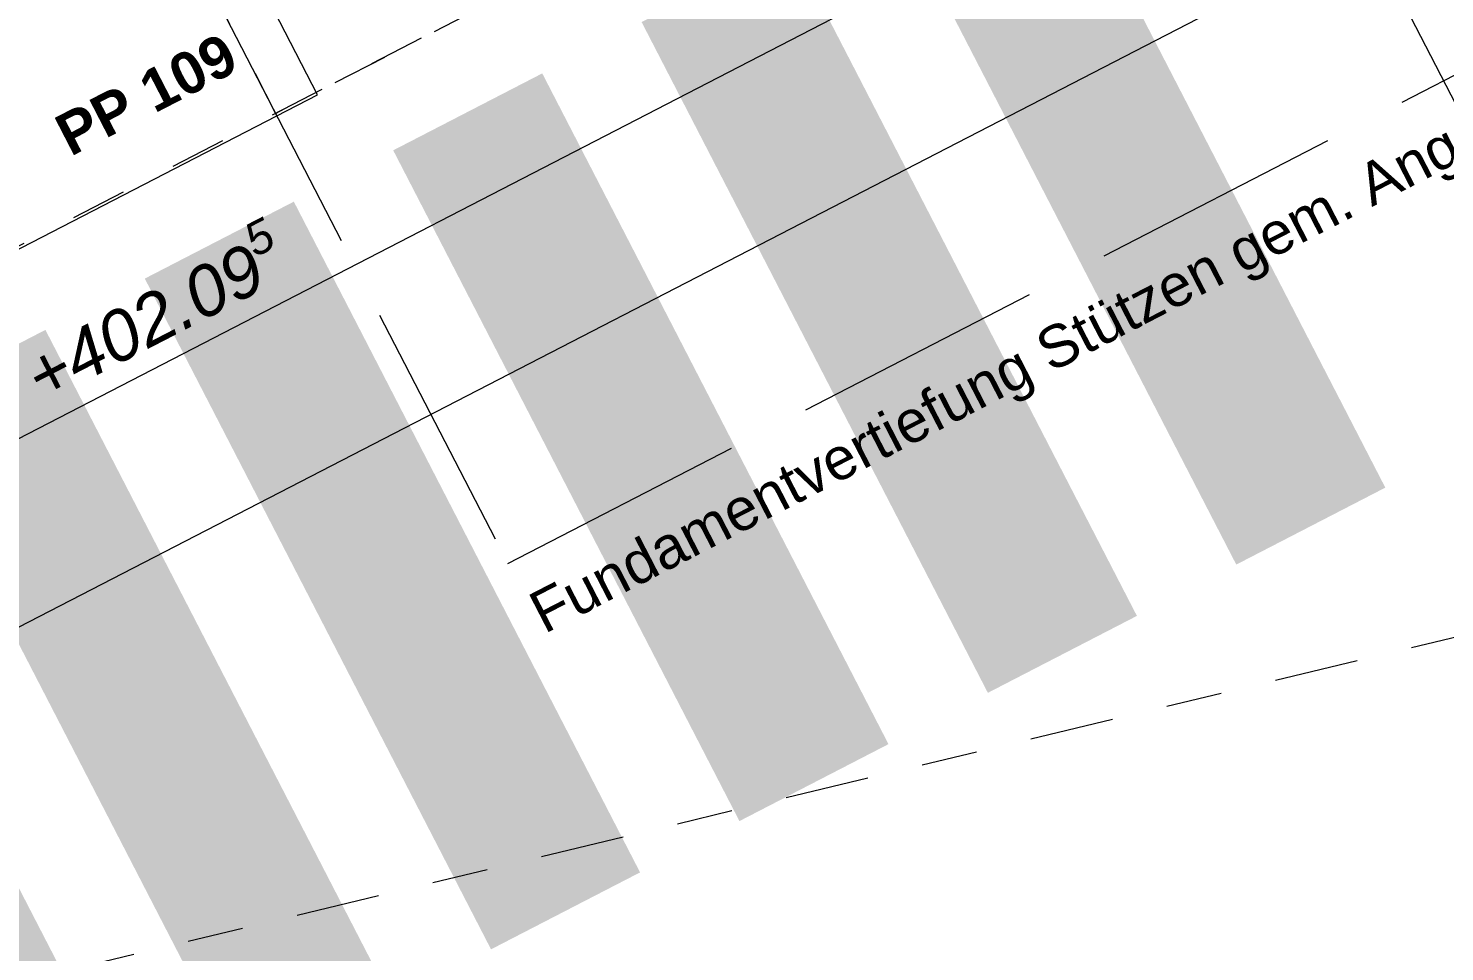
# Model space of a CAD drawing. Header units: metres. Extents: x 2688579.7 to 2688666, y 1281656.9 to 1281721.4.
# Drawn here: x 2688641.346 to 2688643.879, y 1281694.328 to 1281695.979 of the extents above; entities that cross this region are included whole.
import ezdxf

# ---------------------------------------------------------------- set-up
doc = ezdxf.new("R2010")
doc.units = ezdxf.units.M
for name, pattern in [('Achsen 1_200', [0.15000000000000002, 0.07500000000000001, -0.025, 0, -0.05]), ('Strich 2_1mm', [0.15000000000000002, 0.1, -0.05]), ('Strich 9_3mm', [0.6, 0.45, -0.15]), ('Strichpunkt 3_1_1mm Achsen', [0.25, 0.15, -0.05, 0, -0.05])]:
    doc.linetypes.add(name, pattern=pattern)
for name, color, linetype in [('00 11 Geometer', 7, 'Continuous'), ('00 80 Plangrafik', 7, 'Continuous'), ('02 11 Fundamente', 7, 'Continuous'), ('02 12 Unterzüge_Deckenabsätze', 7, 'Continuous'), ('03 14 Rampen', 7, 'Continuous'), ('07 12 Bemassung innen', 7, 'Continuous'), ('07 13 Höhenkoten', 7, 'Continuous'), ('08 11 Beschriftung allgemein', 7, 'Continuous'), ('10 15 Sickerleitungen', 7, 'Continuous')]:
    doc.layers.add(name, color=color, linetype=linetype)
doc.styles.add('ERSTELLTER_STIL_1', font='arial.ttf')
doc.styles.add('ERSTELLTER_STIL_2', font='')
doc.styles.add('ERSTELLTER_STIL_3', font='')
doc.styles.get('ERSTELLTER_STIL_2').set_extended_font_data('Arial', italic=True)
doc.styles.get('ERSTELLTER_STIL_3').set_extended_font_data('Arial', bold=True)
doc.dimstyles.new('ERSTELLTER_STIL__2', dxfattribs={"dimtxt": 0.08999999761581422, "dimasz": 0.07125000000000001, "dimexe": 0.18, "dimexo": 0.05, "dimgap": 0.09, "dimtad": 1, "dimzin": 0, "dimdsep": 46, "dimtxsty": 'ERSTELLTER_STIL_1', "dimblk": 'ARROWHEAD_6', "dimblk1": 'ARROWHEAD_6', "dimblk2": 'ARROWHEAD_6', "dimcen": 0.09, "dimclrd": 7, "dimclre": 7, "dimclrt": 7, "dimazin": 0, "dimtfac": 1, "dimtdec": 4, "dimtmove": 0, "dimatfit": 3, "dimfxl": 1, "dimtolj": 1, "dimtzin": 0, "dimarcsym": 0})
doc.dimstyles.new('ERSTELLTER_STIL__4', dxfattribs={"dimtxt": 0.08999999761581422, "dimasz": 0.07125000000000001, "dimexe": 0.18, "dimexo": 0.05, "dimgap": 0.09, "dimtad": 1, "dimzin": 0, "dimdsep": 46, "dimtxsty": 'ERSTELLTER_STIL_1', "dimblk": 'ARROWHEAD_6', "dimblk1": 'ARROWHEAD_6', "dimblk2": 'ARROWHEAD_6', "dimcen": 0.09, "dimclrd": 7, "dimclre": 7, "dimclrt": 7, "dimazin": 0, "dimtfac": 1, "dimtdec": 4, "dimtmove": 2, "dimatfit": 3, "dimfxl": 1, "dimtolj": 1, "dimtzin": 0, "dimarcsym": 0})

# ---------------------------------------------------------------- blocks, each defined once
blk = doc.blocks.new('*D208')
at = {"layer": '07 12 Bemassung innen', "color": 7, "linetype": 'Continuous', "lineweight": 5, "transparency": 16777216}
for p, q in [((254.2874762260739, 48.84076490323779), (251.2110422639763, 47.25308142215432)), ((250.5690853625874, 48.49699309420122), (251.243288134018, 47.19059901245765)), ((251.2110422639763, 47.25308142215433), (244.5749944219645, 43.82835536976803))]:
    blk.add_line(p, q, dxfattribs=at)
at = {"layer": '07 12 Bemassung innen', "color": 7, "linetype": 'Continuous', "lineweight": 18, "transparency": 16777216}
for p, q in [((251.1949161094936, 47.20255967296053), (251.2271684184589, 47.30360317134814)), ((244.5588682674818, 43.77783362057422), (244.5911205764471, 43.87887711896183))]:
    blk.add_line(p, q, dxfattribs=at)
at = {"layer": '07 12 Bemassung innen', "color": 7, "lineweight": 18, "transparency": 16777216, "insert": (247.3790319938597, 45.29635948647902), "char_height": 0.08999999761581422, "attachment_point": 7, "rotation": 27.297316158146444, "style": 'ERSTELLTER_STIL_1'}
blk.add_mtext('\\A1;{\\pql;\\fArial|b0|i0|c0|p38;7.47}', dxfattribs=at)
blk = doc.blocks.new('ARROWHEAD_6')
at = {"color": 0, "linetype": 'Continuous', "lineweight": 0}
for p, q in [((-0.5, -0.5), (0.5, 0.5)), ((0, 0), (-1, 0))]:
    blk.add_line(p, q, dxfattribs=at)
blk = doc.blocks.new('*D209')
at = {"layer": '07 12 Bemassung innen', "color": 7, "linetype": 'Continuous', "lineweight": 5, "transparency": 16777216}
for p, q in [((251.2110422639763, 47.25308142215433), (244.5749944219645, 43.82835536976803)), ((243.9329900034822, 45.0723591150786), (244.6072402920062, 43.76587296007135)), ((244.5749944219645, 43.82835536976803), (239.1992568629636, 41.0540492002814)), ((238.5572046846486, 42.29814548920866), (239.2315027330054, 40.99156679058472)), ((239.1992568629636, 41.05404920028139), (231.6013525371336, 37.13292905351643))]:
    blk.add_line(p, q, dxfattribs=at)
at = {"layer": '07 12 Bemassung innen', "color": 7, "linetype": 'Continuous', "lineweight": 18, "transparency": 16777216}
for p, q in [((244.5588682674818, 43.77783362057422), (244.5911205764471, 43.87887711896183)), ((239.183130708481, 41.00352745108759), (239.2153830174463, 41.1045709494752))]:
    blk.add_line(p, q, dxfattribs=at)
at = {"layer": '07 12 Bemassung innen', "color": 7, "lineweight": 18, "transparency": 16777216, "insert": (241.7724774465407, 42.40229044107097), "char_height": 0.08999999761581422, "attachment_point": 7, "rotation": 27.297316158146444, "style": 'ERSTELLTER_STIL_1'}
blk.add_mtext('\\A1;{\\pql;\\fArial|b0|i0|c0|p38;6.05}', dxfattribs=at)
blk = doc.blocks.new('*D244')
at = {"layer": '07 12 Bemassung innen', "color": 7, "linetype": 'Continuous', "lineweight": 5, "transparency": 16777216}
for p, q in [((244.5707091746715, 44.16374414296592), (250.9401654020102, 47.45088781652447)), ((244.6029550447132, 44.10126173326925), (243.9516383838398, 45.36330969148298)), ((244.3041175599984, 44.02616176413817), (244.5707091746715, 44.16374414296593))]:
    blk.add_line(p, q, dxfattribs=at)
at = {"layer": '07 12 Bemassung innen', "color": 7, "linetype": 'Continuous', "lineweight": 18, "transparency": 16777216}
for p, q in [((244.5868353291541, 44.21426589215973), (244.5545830201889, 44.11322239377212)), ((244.320243714481, 44.07668351333198), (244.2879914055157, 43.97564001494437))]:
    blk.add_line(p, q, dxfattribs=at)
at = {"layer": '07 12 Bemassung innen', "color": 7, "lineweight": 18, "transparency": 16777216, "insert": (244.368466709415, 44.07962672132998), "char_height": 0.08999999761581422, "attachment_point": 7, "rotation": 27.297316158146455, "style": 'ERSTELLTER_STIL_1'}
blk.add_mtext('\\A1;{\\pql;\\fArial|b0|i0|c0|p38;30}', dxfattribs=at)
blk = doc.blocks.new('*D245')
at = {"layer": '07 12 Bemassung innen', "color": 7, "linetype": 'Continuous', "lineweight": 5, "transparency": 16777216}
for p, q in [((250.9724112720519, 47.38840540682779), (250.3211399741635, 48.65036546576583)), ((250.9401654020102, 47.45088781652448), (251.2067570166833, 47.58847019535224)), ((244.5707091746715, 44.16374414296592), (250.9401654020102, 47.45088781652447)), ((244.6029550447132, 44.10126173326925), (243.9516383838398, 45.36330969148298))]:
    blk.add_line(p, q, dxfattribs=at)
at = {"layer": '07 12 Bemassung innen', "color": 7, "linetype": 'Continuous', "lineweight": 18, "transparency": 16777216}
for p, q in [((250.9562915564928, 47.50140956571828), (250.9240392475275, 47.40036606733067)), ((244.5868353291541, 44.21426589215973), (244.5545830201889, 44.11322239377212))]:
    blk.add_line(p, q, dxfattribs=at)
at = {"layer": '07 12 Bemassung innen', "color": 7, "lineweight": 18, "transparency": 16777216, "insert": (247.2414509392302, 45.56295707026307), "char_height": 0.08999999761581422, "attachment_point": 7, "rotation": 27.297316158146455, "style": 'ERSTELLTER_STIL_1'}
blk.add_mtext('\\A1;{\\pql;\\fArial|b0|i0|c0|p38;7.17}', dxfattribs=at)
blk = doc.blocks.new('A$C08e27e3d')
at = {"layer": '00 80 Plangrafik', "linetype": 'Continuous', "lineweight": 0, "true_color": 0x373737}
for points in [[(60.02879053876674, 40.2425969064327), (60.64804248277005, 39.04305311059573), (60.91461667217251, 39.18066924898223), (60.29536472986879, 40.38021304152684)], [(59.58450022530454, 40.01323666193391), (60.20375216930785, 38.81369286609694), (60.47032635871031, 38.95130900448344), (59.85107441640659, 40.15085279702804)], [(60.02603604308146, 38.72194877206669), (59.40678410294439, 39.92149255252925), (59.14020990370082, 39.78387638031554), (59.75946185098601, 38.58433263545233)], [(59.58174573727871, 38.49258854209531), (58.96249380788973, 39.69213230040034), (58.69591963638524, 39.55451616618236), (59.31517154388231, 38.35497240480938)], [(58.25162926979417, 39.32515598646264), (58.87088122229554, 38.1256121741643), (59.137455411698, 38.2632283125508), (58.51820346089619, 39.46277212155695)], [(57.8073389512908, 39.0957957613055), (58.42659090662477, 37.89625194352012), (58.6931650960272, 38.03386808190663), (58.07391314239283, 39.23341189639978)]]:
    blk.add_hatch(color=250, dxfattribs=at).paths.add_polyline_path(points)
at = {"layer": '00 11 Geometer', "color": 250, "linetype": 'Continuous', "lineweight": 13, "true_color": 0x3f3f3f}
blk.add_open_spline([(61.10243485247656, 48.48420281692729), (56.77352997377159, 47.34081434957805), (52.4635852428363, 46.16539965738131), (48.13468036413133, 45.02201119003207), (44.67800041448561, 44.10900244983433), (41.2023603170702, 43.22801993448409), (37.74568036742448, 42.31501119428635), (37.74568036742448, 42.31501119428635), (36.51101375635653, 46.29834470393457), (35.89368042427986, 48.29001137435757), (35.89368042427986, 48.29001137435757), (32.77968142585769, 46.72534450430744), (31.22268144538566, 45.94301117149502), (31.22268144538566, 45.94301117149502), (21.44268032567516, 43.82167784365215), (16.55268032368213, 42.76101117565617), (16.55268032368213, 42.76101117565617), (7.358013710788782, 41.1450112190409), (2.760680377799417, 40.33701121977851), (2.760680377799417, 40.33701121977851), (2.852681969608511, 38.82034512477316), (2.898681985064741, 38.06201179612749), (2.898681985064741, 38.06201179612749), (4.857346937842067, 28.42001115491934), (5.836680270116176, 23.59901115422458), (5.836680270116176, 23.59901115422458), (7.250013421140011, 21.69701122663304), (7.95668008768871, 20.74601122418739), (7.95668008768871, 20.74601122418739), (10.0486806438671, 18.48401050067827), (11.09468064675048, 17.35301049550385), (11.09468064675048, 17.35301049550385), (13.36067895529732, 15.25367757499539), (14.49367895102068, 14.20401090647415), (14.49367895102068, 14.20401090647415), (16.14301102872878, 13.00001188282244), (16.96767767410665, 12.39801188566111), (16.96767767410665, 12.39801188566111), (20.31968006337001, 9.776678227431553), (21.99568005822539, 8.466011565954837), (21.99568005822539, 8.466011565954837), (24.63768051177203, 6.944010933473187), (25.95868050524905, 6.183010929807502), (25.95868050524905, 6.183010929807502), (28.60930300305984, 5.333717593874063), (29.84025381909623, 4.957434972593042), (31.07120463935598, 4.581152350021007), (32.39626387633277, 4.285094314451996), (33.81543054463282, 4.069260977519157), (35.23459722133293, 3.853427639308798), (36.52668118368777, 3.744678008936125), (37.69168119490087, 3.743011342904943), (38.85668119028151, 3.741344676896411), (39.77044249357601, 3.744428238438006), (40.43296699630037, 3.752262269690114), (41.09549149855911, 3.760096300936716), (41.95790802579259, 3.796513086969954), (43.020216845292, 3.861512388413253), (44.08252568015769, 3.926511690796765), (45.41718103768528, 4.05617725272498), (47.02418104823619, 4.250510583476576), (49.43468106569662, 4.542010579801577), (51.84518209969565, 4.833511419904831), (54.25568211622476, 5.125011425543057), (54.25568211622476, 5.125011425543057), (66.34501369887903, 7.421677856550964), (72.38968036588221, 8.570011189750808), (72.38968036588221, 8.570011189750808), (76.09901367299199, 9.525344516228365), (77.9536803381884, 10.00301118226111), (77.9536803381884, 10.00301118226111), (81.43301373099848, 12.11901121547766), (83.17268039923101, 13.17701121706836), (83.17268039923101, 13.17701121706836), (79.77201372868126, 18.68234452860381), (78.0716803985083, 21.43501119579509), (77.2604064339207, 22.74838120428235), (76.44901363862618, 24.06167781058088), (75.63768030315578, 25.37501114358515), (75.63768030315578, 25.37501114358515), (73.88301371953781, 28.15701115348356), (73.00568038815572, 29.54801115215145), (71.2765175777854, 32.28957514030248), (69.54768033869505, 35.03134452163562), (67.81868033468663, 37.77301118833334), (67.81868033468663, 37.77301118833334), (61.10243485247656, 48.48420281692729), (61.10243485247656, 48.48420281692729)], degree=3, knots=[0, 0, 0, 0, 1, 1, 1, 2, 2, 2, 3, 3, 3, 4, 4, 4, 5, 5, 5, 6, 6, 6, 7, 7, 7, 8, 8, 8, 9, 9, 9, 10, 10, 10, 11, 11, 11, 12, 12, 12, 13, 13, 13, 14, 14, 14, 15, 15, 15, 16, 16, 16, 17, 17, 17, 18, 18, 18, 19, 19, 19, 20, 20, 20, 21, 21, 21, 22, 22, 22, 23, 23, 23, 24, 24, 24, 25, 25, 25, 26, 26, 26, 27, 27, 27, 28, 28, 28, 29, 29, 29, 29], dxfattribs=at)
at = {"layer": '02 11 Fundamente', "color": 7, "linetype": 'Strich 9_3mm', "lineweight": 5}
blk.add_lwpolyline([(60.85042786645789, 43.76010268804497), (57.74016723913394, 42.15502361518953), (59.34524629312378, 39.04476297094384), (62.4555069204477, 40.64984204379913)], close=True, dxfattribs=at)
at = {"layer": '02 12 Unterzüge_Deckenabsätze', "color": 7, "linetype": 'Strichpunkt 3_1_1mm Achsen', "lineweight": 5}
blk.add_line((53.7174989487776, 37.15500831717675), (65.44928429451016, 39.97290303232849), dxfattribs=at)
at = {"layer": '03 14 Rampen', "color": 253, "linetype": 'Achsen 1_200', "lineweight": 13, "true_color": 0x9f9f9f, "flags": 128}
blk.add_lwpolyline([(46.16243702221578, 43.39130203475877), (51.02816688204405, 45.18779707132727, -0.02074094449011361), (51.6207667439711, 45.31474594032237, -0.07293671196982232), (53.74098536043925, 45.36551879907354, -0.07545634805282202), (55.85344935043827, 44.7756421003502, -0.0739927330570476), (57.55963335348088, 43.72552583736324, -0.08017367437582033), (58.89425755789944, 42.16254388407533, -0.05840080747191723), (59.52034446616938, 40.79767180563464, 0.4146826132961197), (60.27118154149923, 40.54219793596074), (54.42715121931815, 37.52619677540284, 0.07857524761137086), (54.6417324674394, 37.68814030931126, 0.1718783741586698), (55.24106219331611, 39.41382782095955, 0.07434923245117112), (55.11642277674571, 40.21288205151295, 0.07220794667315703), (54.74158765251968, 40.97752493484602, 0.07757837695941566), (54.11697427706213, 41.60652513973325, 0.08181746590666014), (53.17987725438752, 42.10825193392513, 0.08413049459132939), (52.10131565933284, 42.28278792899413, 0.05456506162359753), (47.20427518438385, 41.11007161173954), (46.14315757587315, 40.71774053998139)], format="xyb", dxfattribs=at)
at = {"layer": '03 14 Rampen', "color": 253, "linetype": 'Strich 2_1mm', "lineweight": 13, "true_color": 0x9f9f9f, "flags": 128}
blk.add_lwpolyline([(57.59634629309733, 44.78839742480052), (56.63662421680786, 44.29308587003676), (58.92974471085267, 39.8499060047075), (59.88946678714217, 40.34521755947141)], close=True, dxfattribs=at)
at = {"layer": '03 14 Rampen', "color": 253, "linetype": 'Continuous', "lineweight": 13, "true_color": 0x9f9f9f, "flags": 128}
blk.add_lwpolyline([(54.35713707965201, 43.1108783471748), (56.65011857654153, 38.66762674555876), (59.00499218188665, 39.88297455703031), (56.71187168784186, 44.32615442235944)], close=True, dxfattribs=at)
at = {"layer": '10 15 Sickerleitungen', "color": 8, "linetype": 'Continuous', "lineweight": 13}
blk.add_line((60.91501573836905, 40.10885554552754), (61.37360975888976, 39.22020965185411), dxfattribs=at)
at = {"layer": '07 13 Höhenkoten', "color": 253, "lineweight": 13, "true_color": 0x9f9f9f, "insert": (57.61118028290423, 38.83622053645288), "char_height": 0.08999999761581422, "attachment_point": 7, "rotation": 27.303706937194587, "style": 'ERSTELLTER_STIL_2'}
blk.add_mtext('\\A1;{\\pql;\\fArial|b0|i1|c0|p38;OK F.Bo. -6.20\\fArial|b0|i1|c0|p38;\\A1{\\H.66x;\\S5^  ;}\\fArial|b0|i1|c0|p38; = +402.09\\fArial|b0|i1|c0|p38;\\A1{\\H.66x;\\S5^  ;}}', dxfattribs=at)
at = {"layer": '08 11 Beschriftung allgemein', "color": 251, "linetype": 'Continuous', "lineweight": 5, "true_color": 0x4e4e4e, "insert": (59.37603880771758, 38.98509736686322), "char_height": 0.07500000000000001, "attachment_point": 1, "rotation": 27.297573417260967, "style": 'ERSTELLTER_STIL_1'}
blk.add_mtext('\\A1;{\\pql;\\fArial|b0|i0|c0|p38;Fundament\\fArial|b0|i0|c0|p38;vertiefung Stützen\\fArial|b0|i0|c0|p38; gem. Angabe Statiker}', dxfattribs=at)
at = {"layer": '08 11 Beschriftung allgemein', "color": 253, "linetype": 'Continuous', "lineweight": 13, "true_color": 0x9f9f9f, "insert": (58.86889607518924, 39.92865870119797), "char_height": 0.07500000000000001, "attachment_point": 9, "rotation": 27.291285833022386, "style": 'ERSTELLTER_STIL_3'}
blk.add_mtext('\\A1;{\\pqr;\\fArial|b1|i0|c0|p38;PP 1\\fArial|b1|i0|c0|p38;09}', dxfattribs=at)
at = {"layer": '07 12 Bemassung innen', "color": 7, "linetype": 'Continuous', "lineweight": 5}
for base, p1, p2, angle, dimstyle, picture, middle, turn in [((54.12667478646088, 36.68936655972), (60.09783533060968, 41.40243621993751), (53.46173997150453, 37.97780224081487), 207.2973161581463, 'ERSTELLTER_STIL__4', '*D208', (57.0139517548441, 38.2509680457718), 27.29731615814644), ((60.49184576650657, 40.31189900647645), (53.48038835186208, 38.26875281721925), (59.84988994218585, 41.55580859150211), 27.29731615814626, 'ERSTELLTER_STIL__4', '*D245', (56.87637070021458, 38.51756562955585), 27.29731615814646), ((54.1223895391679, 37.0247553329179), (53.2137945830807, 38.13117461237948), (53.48038835186208, 38.26875281721925), 27.29731615814626, 'ERSTELLTER_STIL__2', '*D244', (53.9604809512341, 37.01209263596818), 27.29731615814646), ((48.75093722746004, 33.91506039023336), (53.46173997150453, 37.97780224081487), (48.08595465267092, 35.20358861494492), 207.2973161581463, 'ERSTELLTER_STIL__2', '*D209', (51.40739720752509, 35.35689900036375), 27.29731615814644)]:
    dim = blk.add_linear_dim(base=base, p1=p1, p2=p2, angle=angle, dimstyle=dimstyle, dxfattribs=at)
    dim.commit()
    dim.dimension.update_dxf_attribs({"geometry": picture, "text_midpoint": middle, "dimtype": 128, "text_rotation": turn, "insert": (-190.4483196355036, -7.138988810048026)})

msp = doc.modelspace()

# ---------------------------------------------------------------- block references
msp.add_blockref('A$C08e27e3d', (2688582.858319622, 1281655.97698879))

doc.saveas('drawing.dxf')
